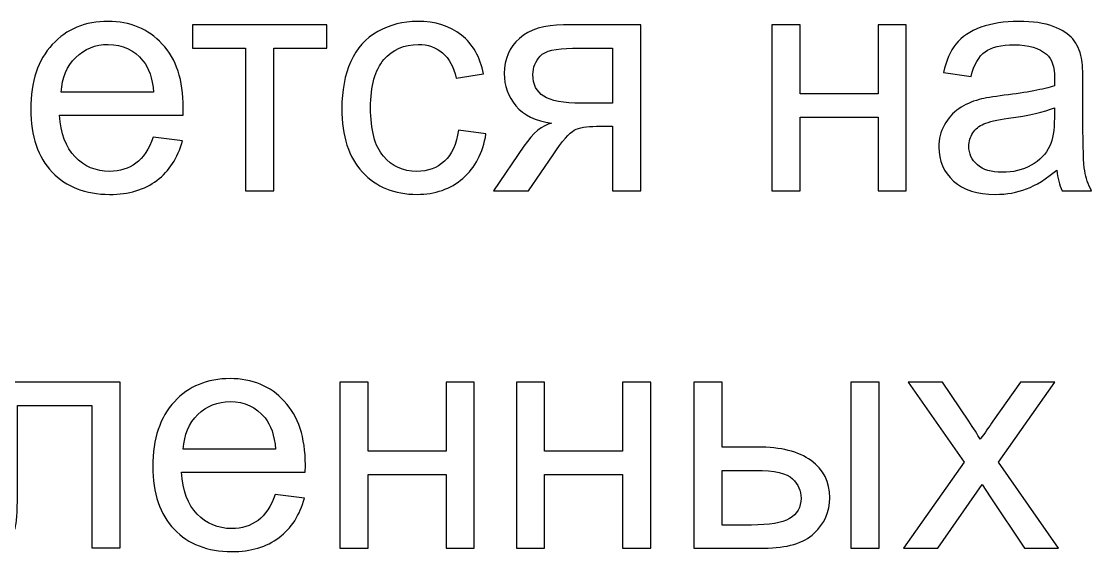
# Model space of a CAD drawing. Header units: centimetres. Extents: x 259 to 610, y 357 to 1252.
# Drawn here: x 334.53 to 346.34, y 1033.21 to 1039.06 of the extents above; entities that cross this region are included whole.
import ezdxf

# ---------------------------------------------------------------- set-up
doc = ezdxf.new("R2010")
doc.units = ezdxf.units.CM
doc.header["$MEASUREMENT"] = 0
doc.layers.add('layer 1', color=7, linetype='Continuous')

msp = doc.modelspace()

# ---------------------------------------------------------------- linework, layer by layer
at = {"layer": 'layer 1', "color": 250}
for points, knots in [([(335.98497, 1037.78604), (335.98497, 1037.78604), (336.306, 1037.7437), (336.306, 1037.7437), (336.306, 1037.7437), (336.25602, 1037.55732), (336.16254, 1037.41209), (336.02613, 1037.3092), (336.02613, 1037.3092), (335.88972, 1037.20631), (335.71569, 1037.15456), (335.50343, 1037.15456), (335.50343, 1037.15456), (335.2365, 1037.15456), (335.02483, 1037.23688), (334.86843, 1037.40151), (334.86843, 1037.40151), (334.71204, 1037.56555), (334.63384, 1037.79662), (334.63384, 1038.09354), (334.63384, 1038.09354), (334.63384, 1038.40046), (334.71262, 1038.63917), (334.87079, 1038.8085), (334.87079, 1038.8085), (335.02895, 1038.97842), (335.23415, 1039.06309), (335.48638, 1039.06309), (335.48638, 1039.06309), (335.73039, 1039.06309), (335.9297, 1038.98019), (336.08434, 1038.81379), (336.08434, 1038.81379), (336.23897, 1038.6474), (336.31658, 1038.41339), (336.31658, 1038.11177), (336.31658, 1038.11177), (336.31658, 1038.09354), (336.316, 1038.06591), (336.31482, 1038.02945), (336.31482, 1038.02945), (336.31482, 1038.02945), (334.95134, 1038.02945), (334.95134, 1038.02945), (334.95134, 1038.02945), (334.9631, 1037.82896), (335.01954, 1037.67491), (335.12185, 1037.56849), (335.12185, 1037.56849), (335.22356, 1037.46207), (335.35115, 1037.40856), (335.50343, 1037.40856), (335.50343, 1037.40856), (335.61691, 1037.40856), (335.71392, 1037.43855), (335.79389, 1037.49852), (335.79389, 1037.49852), (335.87444, 1037.55849), (335.93794, 1037.65433), (335.98497, 1037.78604)], [0, 0, 0, 0, 0.0625, 0.0625, 0.0625, 0.0625, 0.125, 0.125, 0.125, 0.125, 0.1875, 0.1875, 0.1875, 0.1875, 0.25, 0.25, 0.25, 0.25, 0.3125, 0.3125, 0.3125, 0.3125, 0.375, 0.375, 0.375, 0.375, 0.4375, 0.4375, 0.4375, 0.4375, 0.5, 0.5, 0.5, 0.5, 0.5625, 0.5625, 0.5625, 0.5625, 0.625, 0.625, 0.625, 0.625, 0.6875, 0.6875, 0.6875, 0.6875, 0.75, 0.75, 0.75, 0.75, 0.8125, 0.8125, 0.8125, 0.8125, 0.875, 0.875, 0.875, 0.875, 1, 1, 1, 1]), ([(336.4189, 1039.02428), (336.4189, 1039.02428), (337.90056, 1039.02428), (337.90056, 1039.02428), (337.90056, 1039.02428), (337.90056, 1039.02428), (337.90056, 1038.76676), (337.90056, 1038.76676), (337.90056, 1038.76676), (337.90056, 1038.76676), (337.31495, 1038.76676), (337.31495, 1038.76676), (337.31495, 1038.76676), (337.31495, 1038.76676), (337.31495, 1037.19337), (337.31495, 1037.19337), (337.31495, 1037.19337), (337.31495, 1037.19337), (337.00451, 1037.19337), (337.00451, 1037.19337), (337.00451, 1037.19337), (337.00451, 1037.19337), (337.00451, 1038.76676), (337.00451, 1038.76676), (337.00451, 1038.76676), (337.00451, 1038.76676), (336.4189, 1038.76676), (336.4189, 1038.76676), (336.4189, 1038.76676), (336.4189, 1038.76676), (336.4189, 1039.02428), (336.4189, 1039.02428)], [0, 0, 0, 0, 0.11111111, 0.11111111, 0.11111111, 0.11111111, 0.22222222, 0.22222222, 0.22222222, 0.22222222, 0.33333333, 0.33333333, 0.33333333, 0.33333333, 0.44444444, 0.44444444, 0.44444444, 0.44444444, 0.55555556, 0.55555556, 0.55555556, 0.55555556, 0.66666667, 0.66666667, 0.66666667, 0.66666667, 0.77777778, 0.77777778, 0.77777778, 0.77777778, 1, 1, 1, 1]), ([(339.35342, 1037.86365), (339.35342, 1037.86365), (339.65681, 1037.82131), (339.65681, 1037.82131), (339.65681, 1037.82131), (339.62329, 1037.61259), (339.53862, 1037.44972), (339.40163, 1037.33154), (339.40163, 1037.33154), (339.26463, 1037.21336), (339.09589, 1037.15456), (338.89657, 1037.15456), (338.89657, 1037.15456), (338.64669, 1037.15456), (338.4456, 1037.23629), (338.29391, 1037.39974), (338.29391, 1037.39974), (338.14163, 1037.5632), (338.06578, 1037.79721), (338.06578, 1038.10177), (338.06578, 1038.10177), (338.06578, 1038.29933), (338.09871, 1038.4716), (338.16397, 1038.61976), (338.16397, 1038.61976), (338.22923, 1038.76734), (338.3286, 1038.87847), (338.46265, 1038.95196), (338.46265, 1038.95196), (338.59612, 1039.02605), (338.74135, 1039.06309), (338.89892, 1039.06309), (338.89892, 1039.06309), (339.09707, 1039.06309), (339.25993, 1039.01311), (339.38575, 1038.91257), (339.38575, 1038.91257), (339.51217, 1038.81203), (339.59331, 1038.66915), (339.62858, 1038.48453), (339.62858, 1038.48453), (339.62858, 1038.48453), (339.32872, 1038.43867), (339.32872, 1038.43867), (339.32872, 1038.43867), (339.29991, 1038.56156), (339.24935, 1038.65387), (339.17585, 1038.71619), (339.17585, 1038.71619), (339.10295, 1038.77793), (339.01475, 1038.80909), (338.91127, 1038.80909), (338.91127, 1038.80909), (338.75487, 1038.80909), (338.62787, 1038.75323), (338.52968, 1038.64152), (338.52968, 1038.64152), (338.43208, 1038.52922), (338.38328, 1038.35283), (338.38328, 1038.11059), (338.38328, 1038.11059), (338.38328, 1037.86482), (338.43032, 1037.68667), (338.52439, 1037.57555), (338.52439, 1037.57555), (338.61905, 1037.46442), (338.74194, 1037.40856), (338.89304, 1037.40856), (338.89304, 1037.40856), (339.01534, 1037.40856), (339.11706, 1037.44561), (339.19819, 1037.52028), (339.19819, 1037.52028), (339.27992, 1037.59436), (339.33166, 1037.70901), (339.35342, 1037.86365)], [0, 0, 0, 0, 0.05, 0.05, 0.05, 0.05, 0.1, 0.1, 0.1, 0.1, 0.15, 0.15, 0.15, 0.15, 0.2, 0.2, 0.2, 0.2, 0.25, 0.25, 0.25, 0.25, 0.3, 0.3, 0.3, 0.3, 0.35, 0.35, 0.35, 0.35, 0.4, 0.4, 0.4, 0.4, 0.45, 0.45, 0.45, 0.45, 0.5, 0.5, 0.5, 0.5, 0.55, 0.55, 0.55, 0.55, 0.6, 0.6, 0.6, 0.6, 0.65, 0.65, 0.65, 0.65, 0.7, 0.7, 0.7, 0.7, 0.75, 0.75, 0.75, 0.75, 0.8, 0.8, 0.8, 0.8, 0.85, 0.85, 0.85, 0.85, 0.9, 0.9, 0.9, 0.9, 1, 1, 1, 1]), ([(341.36424, 1039.02428), (341.36424, 1039.02428), (341.36424, 1037.19337), (341.36424, 1037.19337), (341.36424, 1037.19337), (341.36424, 1037.19337), (341.0538, 1037.19337), (341.0538, 1037.19337), (341.0538, 1037.19337), (341.0538, 1037.19337), (341.0538, 1037.90598), (341.0538, 1037.90598), (341.0538, 1037.90598), (341.0538, 1037.90598), (340.87506, 1037.90598), (340.87506, 1037.90598), (340.87506, 1037.90598), (340.76628, 1037.90598), (340.68515, 1037.89187), (340.63164, 1037.86306), (340.63164, 1037.86306), (340.57814, 1037.83425), (340.49994, 1037.74429), (340.39704, 1037.59201), (340.39704, 1037.59201), (340.39704, 1037.59201), (340.12423, 1037.19337), (340.12423, 1037.19337), (340.12423, 1037.19337), (340.12423, 1037.19337), (339.7397, 1037.19337), (339.7397, 1037.19337), (339.7397, 1037.19337), (339.7397, 1037.19337), (340.07484, 1037.68491), (340.07484, 1037.68491), (340.07484, 1037.68491), (340.17715, 1037.83542), (340.27945, 1037.92009), (340.38117, 1037.93949), (340.38117, 1037.93949), (340.20419, 1037.9636), (340.07249, 1038.02769), (339.98665, 1038.13117), (339.98665, 1038.13117), (339.9008, 1038.23465), (339.85788, 1038.35401), (339.85788, 1038.48865), (339.85788, 1038.48865), (339.85788, 1038.64799), (339.91374, 1038.77675), (340.02604, 1038.87553), (340.02604, 1038.87553), (340.13834, 1038.97489), (340.30121, 1039.02428), (340.51405, 1039.02428), (340.51405, 1039.02428), (340.51405, 1039.02428), (341.36424, 1039.02428), (341.36424, 1039.02428)], [0, 0, 0, 0, 0.0625, 0.0625, 0.0625, 0.0625, 0.125, 0.125, 0.125, 0.125, 0.1875, 0.1875, 0.1875, 0.1875, 0.25, 0.25, 0.25, 0.25, 0.3125, 0.3125, 0.3125, 0.3125, 0.375, 0.375, 0.375, 0.375, 0.4375, 0.4375, 0.4375, 0.4375, 0.5, 0.5, 0.5, 0.5, 0.5625, 0.5625, 0.5625, 0.5625, 0.625, 0.625, 0.625, 0.625, 0.6875, 0.6875, 0.6875, 0.6875, 0.75, 0.75, 0.75, 0.75, 0.8125, 0.8125, 0.8125, 0.8125, 0.875, 0.875, 0.875, 0.875, 1, 1, 1, 1]), ([(342.8118, 1039.02428), (342.8118, 1039.02428), (343.12225, 1039.02428), (343.12225, 1039.02428), (343.12225, 1039.02428), (343.12225, 1039.02428), (343.12225, 1038.26228), (343.12225, 1038.26228), (343.12225, 1038.26228), (343.12225, 1038.26228), (343.98302, 1038.26228), (343.98302, 1038.26228), (343.98302, 1038.26228), (343.98302, 1038.26228), (343.98302, 1039.02428), (343.98302, 1039.02428), (343.98302, 1039.02428), (343.98302, 1039.02428), (344.29347, 1039.02428), (344.29347, 1039.02428), (344.29347, 1039.02428), (344.29347, 1039.02428), (344.29347, 1037.19337), (344.29347, 1037.19337), (344.29347, 1037.19337), (344.29347, 1037.19337), (343.98302, 1037.19337), (343.98302, 1037.19337), (343.98302, 1037.19337), (343.98302, 1037.19337), (343.98302, 1038.00476), (343.98302, 1038.00476), (343.98302, 1038.00476), (343.98302, 1038.00476), (343.12225, 1038.00476), (343.12225, 1038.00476), (343.12225, 1038.00476), (343.12225, 1038.00476), (343.12225, 1037.19337), (343.12225, 1037.19337), (343.12225, 1037.19337), (343.12225, 1037.19337), (342.8118, 1037.19337), (342.8118, 1037.19337), (342.8118, 1037.19337), (342.8118, 1037.19337), (342.8118, 1039.02428), (342.8118, 1039.02428)], [0, 0, 0, 0, 0.07692308, 0.07692308, 0.07692308, 0.07692308, 0.15384615, 0.15384615, 0.15384615, 0.15384615, 0.23076923, 0.23076923, 0.23076923, 0.23076923, 0.30769231, 0.30769231, 0.30769231, 0.30769231, 0.38461538, 0.38461538, 0.38461538, 0.38461538, 0.46153846, 0.46153846, 0.46153846, 0.46153846, 0.53846154, 0.53846154, 0.53846154, 0.53846154, 0.61538462, 0.61538462, 0.61538462, 0.61538462, 0.69230769, 0.69230769, 0.69230769, 0.69230769, 0.76923077, 0.76923077, 0.76923077, 0.76923077, 0.84615385, 0.84615385, 0.84615385, 0.84615385, 1, 1, 1, 1]), ([(345.95564, 1037.42268), (345.8404, 1037.32449), (345.72927, 1037.25569), (345.62285, 1037.21512), (345.62285, 1037.21512), (345.51643, 1037.17456), (345.40236, 1037.15456), (345.28007, 1037.15456), (345.28007, 1037.15456), (345.07899, 1037.15456), (344.92435, 1037.20337), (344.81617, 1037.30155), (344.81617, 1037.30155), (344.70798, 1037.39916), (344.65389, 1037.52439), (344.65389, 1037.67667), (344.65389, 1037.67667), (344.65389, 1037.76604), (344.67447, 1037.84777), (344.71504, 1037.92185), (344.71504, 1037.92185), (344.7562, 1037.99594), (344.8097, 1038.05473), (344.87555, 1038.09942), (344.87555, 1038.09942), (344.94199, 1038.1441), (345.01607, 1038.17821), (345.09898, 1038.20114), (345.09898, 1038.20114), (345.16012, 1038.21701), (345.25243, 1038.2323), (345.37532, 1038.24759), (345.37532, 1038.24759), (345.62579, 1038.27698), (345.811, 1038.31285), (345.92918, 1038.35401), (345.92918, 1038.35401), (345.93035, 1038.39634), (345.93094, 1038.42339), (345.93094, 1038.43456), (345.93094, 1038.43456), (345.93094, 1038.56038), (345.90154, 1038.64916), (345.84275, 1038.7009), (345.84275, 1038.7009), (345.76337, 1038.77087), (345.64519, 1038.80556), (345.4888, 1038.80556), (345.4888, 1038.80556), (345.34239, 1038.80556), (345.23421, 1038.77969), (345.16483, 1038.72854), (345.16483, 1038.72854), (345.09486, 1038.67739), (345.04371, 1038.58684), (345.01019, 1038.45631), (345.01019, 1038.45631), (345.01019, 1038.45631), (344.70681, 1038.49864), (344.70681, 1038.49864), (344.70681, 1038.49864), (344.73444, 1038.62858), (344.77971, 1038.73383), (344.84321, 1038.81379), (344.84321, 1038.81379), (344.90671, 1038.89376), (344.99844, 1038.9549), (345.11838, 1038.99841), (345.11838, 1038.99841), (345.23774, 1039.04133), (345.37708, 1039.06309), (345.53466, 1039.06309), (345.53466, 1039.06309), (345.69105, 1039.06309), (345.81864, 1039.04486), (345.91683, 1039.00782), (345.91683, 1039.00782), (346.01443, 1038.97078), (346.08675, 1038.92492), (346.13261, 1038.86906), (346.13261, 1038.86906), (346.17847, 1038.8132), (346.21081, 1038.74265), (346.22963, 1038.65739), (346.22963, 1038.65739), (346.23962, 1038.60448), (346.24491, 1038.50923), (346.24491, 1038.37223), (346.24491, 1038.37223), (346.24491, 1038.37223), (346.24491, 1037.96066), (346.24491, 1037.96066), (346.24491, 1037.96066), (346.24491, 1037.67315), (346.25138, 1037.49147), (346.26432, 1037.41444), (346.26432, 1037.41444), (346.27666, 1037.33742), (346.30253, 1037.26393), (346.34016, 1037.19337), (346.34016, 1037.19337), (346.34016, 1037.19337), (346.01561, 1037.19337), (346.01561, 1037.19337), (346.01561, 1037.19337), (345.98445, 1037.25863), (345.96446, 1037.33507), (345.95564, 1037.42268)], [0, 0, 0, 0, 0.03571429, 0.03571429, 0.03571429, 0.03571429, 0.07142857, 0.07142857, 0.07142857, 0.07142857, 0.10714286, 0.10714286, 0.10714286, 0.10714286, 0.14285714, 0.14285714, 0.14285714, 0.14285714, 0.17857143, 0.17857143, 0.17857143, 0.17857143, 0.21428571, 0.21428571, 0.21428571, 0.21428571, 0.25, 0.25, 0.25, 0.25, 0.28571429, 0.28571429, 0.28571429, 0.28571429, 0.32142857, 0.32142857, 0.32142857, 0.32142857, 0.35714286, 0.35714286, 0.35714286, 0.35714286, 0.39285714, 0.39285714, 0.39285714, 0.39285714, 0.42857143, 0.42857143, 0.42857143, 0.42857143, 0.46428571, 0.46428571, 0.46428571, 0.46428571, 0.5, 0.5, 0.5, 0.5, 0.53571429, 0.53571429, 0.53571429, 0.53571429, 0.57142857, 0.57142857, 0.57142857, 0.57142857, 0.60714286, 0.60714286, 0.60714286, 0.60714286, 0.64285714, 0.64285714, 0.64285714, 0.64285714, 0.67857143, 0.67857143, 0.67857143, 0.67857143, 0.71428571, 0.71428571, 0.71428571, 0.71428571, 0.75, 0.75, 0.75, 0.75, 0.78571429, 0.78571429, 0.78571429, 0.78571429, 0.82142857, 0.82142857, 0.82142857, 0.82142857, 0.85714286, 0.85714286, 0.85714286, 0.85714286, 0.89285714, 0.89285714, 0.89285714, 0.89285714, 0.92857143, 0.92857143, 0.92857143, 0.92857143, 1, 1, 1, 1]), ([(334.96898, 1038.28345), (334.96898, 1038.28345), (335.9885, 1038.28345), (335.9885, 1038.28345), (335.9885, 1038.28345), (335.97498, 1038.4375), (335.93558, 1038.55274), (335.8715, 1038.62976), (335.8715, 1038.62976), (335.77331, 1038.74912), (335.64513, 1038.80909), (335.48815, 1038.80909), (335.48815, 1038.80909), (335.34586, 1038.80909), (335.2265, 1038.76146), (335.12949, 1038.66621), (335.12949, 1038.66621), (335.03306, 1038.57096), (334.97956, 1038.44338), (334.96898, 1038.28345)], [0, 0, 0, 0, 0.16666667, 0.16666667, 0.16666667, 0.16666667, 0.33333333, 0.33333333, 0.33333333, 0.33333333, 0.5, 0.5, 0.5, 0.5, 0.66666667, 0.66666667, 0.66666667, 0.66666667, 1, 1, 1, 1]), ([(341.0538, 1038.76676), (341.0538, 1038.76676), (340.61283, 1038.76676), (340.61283, 1038.76676), (340.61283, 1038.76676), (340.42821, 1038.76676), (340.30885, 1038.73795), (340.25535, 1038.68033), (340.25535, 1038.68033), (340.20184, 1038.6227), (340.17538, 1038.55509), (340.17538, 1038.47807), (340.17538, 1038.47807), (340.17538, 1038.36871), (340.21478, 1038.28815), (340.29356, 1038.237), (340.29356, 1038.237), (340.37176, 1038.18585), (340.51111, 1038.15998), (340.71102, 1038.15998), (340.71102, 1038.15998), (340.71102, 1038.15998), (341.0538, 1038.15998), (341.0538, 1038.15998), (341.0538, 1038.15998), (341.0538, 1038.15998), (341.0538, 1038.76676), (341.0538, 1038.76676)], [0, 0, 0, 0, 0.125, 0.125, 0.125, 0.125, 0.25, 0.25, 0.25, 0.25, 0.375, 0.375, 0.375, 0.375, 0.5, 0.5, 0.5, 0.5, 0.625, 0.625, 0.625, 0.625, 0.75, 0.75, 0.75, 0.75, 1, 1, 1, 1]), ([(345.93094, 1038.11059), (345.81805, 1038.06473), (345.64872, 1038.02592), (345.42294, 1037.99417), (345.42294, 1037.99417), (345.29477, 1037.97595), (345.20422, 1037.95537), (345.15131, 1037.93244), (345.15131, 1037.93244), (345.09839, 1037.90951), (345.05782, 1037.87599), (345.02901, 1037.83248), (345.02901, 1037.83248), (345.0002, 1037.78839), (344.9855, 1037.73959), (344.9855, 1037.68549), (344.9855, 1037.68549), (344.9855, 1037.60377), (345.01666, 1037.53498), (345.07957, 1037.4803), (345.07957, 1037.4803), (345.14249, 1037.42561), (345.23421, 1037.39798), (345.35474, 1037.39798), (345.35474, 1037.39798), (345.4741, 1037.39798), (345.58052, 1037.42385), (345.674, 1037.47618), (345.674, 1037.47618), (345.7669, 1037.52792), (345.83569, 1037.59906), (345.8792, 1037.68902), (345.8792, 1037.68902), (345.91272, 1037.75899), (345.92918, 1037.86188), (345.92918, 1037.9977), (345.92918, 1037.9977), (345.92918, 1037.9977), (345.93094, 1038.11059), (345.93094, 1038.11059)], [0, 0, 0, 0, 0.09090909, 0.09090909, 0.09090909, 0.09090909, 0.18181818, 0.18181818, 0.18181818, 0.18181818, 0.27272727, 0.27272727, 0.27272727, 0.27272727, 0.36363636, 0.36363636, 0.36363636, 0.36363636, 0.45454545, 0.45454545, 0.45454545, 0.45454545, 0.54545455, 0.54545455, 0.54545455, 0.54545455, 0.63636364, 0.63636364, 0.63636364, 0.63636364, 0.72727273, 0.72727273, 0.72727273, 0.72727273, 0.81818182, 0.81818182, 0.81818182, 0.81818182, 1, 1, 1, 1]), ([(334.17641, 1035.08317), (334.17641, 1035.08317), (335.61926, 1035.08317), (335.61926, 1035.08317), (335.61926, 1035.08317), (335.61926, 1035.08317), (335.61926, 1033.25402), (335.61926, 1033.25402), (335.61926, 1033.25402), (335.61926, 1033.25402), (335.30882, 1033.25402), (335.30882, 1033.25402), (335.30882, 1033.25402), (335.30882, 1033.25402), (335.30882, 1034.82565), (335.30882, 1034.82565), (335.30882, 1034.82565), (335.30882, 1034.82565), (334.48685, 1034.82565), (334.48685, 1034.82565), (334.48685, 1034.82565), (334.48685, 1034.82565), (334.48685, 1033.91489), (334.48685, 1033.91489), (334.48685, 1033.91489), (334.48685, 1033.70264), (334.4798, 1033.5627), (334.46627, 1033.4945), (334.46627, 1033.4945), (334.45216, 1033.42688), (334.41453, 1033.36809), (334.3528, 1033.31752), (334.3528, 1033.31752), (334.29047, 1033.26696), (334.2011, 1033.24168), (334.0841, 1033.24168), (334.0841, 1033.24168), (334.01178, 1033.24168), (333.92829, 1033.24638), (333.83421, 1033.2552), (333.83421, 1033.2552), (333.83421, 1033.2552), (333.83421, 1033.51331), (333.83421, 1033.51331), (333.83421, 1033.51331), (333.83421, 1033.51331), (333.97003, 1033.51331), (333.97003, 1033.51331), (333.97003, 1033.51331), (334.03412, 1033.51331), (334.07998, 1033.51978), (334.10762, 1033.53331), (334.10762, 1033.53331), (334.13525, 1033.54624), (334.15348, 1033.56741), (334.16288, 1033.59622), (334.16288, 1033.59622), (334.1717, 1033.62503), (334.17641, 1033.71851), (334.17641, 1033.87668), (334.17641, 1033.87668), (334.17641, 1033.87668), (334.17641, 1035.08317), (334.17641, 1035.08317)], [0, 0, 0, 0, 0.05882353, 0.05882353, 0.05882353, 0.05882353, 0.11764706, 0.11764706, 0.11764706, 0.11764706, 0.17647059, 0.17647059, 0.17647059, 0.17647059, 0.23529412, 0.23529412, 0.23529412, 0.23529412, 0.29411765, 0.29411765, 0.29411765, 0.29411765, 0.35294118, 0.35294118, 0.35294118, 0.35294118, 0.41176471, 0.41176471, 0.41176471, 0.41176471, 0.47058824, 0.47058824, 0.47058824, 0.47058824, 0.52941176, 0.52941176, 0.52941176, 0.52941176, 0.58823529, 0.58823529, 0.58823529, 0.58823529, 0.64705882, 0.64705882, 0.64705882, 0.64705882, 0.70588235, 0.70588235, 0.70588235, 0.70588235, 0.76470588, 0.76470588, 0.76470588, 0.76470588, 0.82352941, 0.82352941, 0.82352941, 0.82352941, 0.88235294, 0.88235294, 0.88235294, 0.88235294, 1, 1, 1, 1]), ([(337.33199, 1033.84493), (337.33199, 1033.84493), (337.65302, 1033.80259), (337.65302, 1033.80259), (337.65302, 1033.80259), (337.60304, 1033.61621), (337.50956, 1033.47098), (337.37315, 1033.36809), (337.37315, 1033.36809), (337.23674, 1033.2652), (337.06271, 1033.21345), (336.85045, 1033.21345), (336.85045, 1033.21345), (336.58352, 1033.21345), (336.37185, 1033.29577), (336.21545, 1033.4604), (336.21545, 1033.4604), (336.05906, 1033.62444), (335.98086, 1033.85551), (335.98086, 1034.15243), (335.98086, 1034.15243), (335.98086, 1034.45935), (336.05964, 1034.69806), (336.21781, 1034.86739), (336.21781, 1034.86739), (336.37597, 1035.03731), (336.58117, 1035.12198), (336.8334, 1035.12198), (336.8334, 1035.12198), (337.07741, 1035.12198), (337.27672, 1035.03908), (337.43136, 1034.87268), (337.43136, 1034.87268), (337.58599, 1034.70629), (337.6636, 1034.47228), (337.6636, 1034.17066), (337.6636, 1034.17066), (337.6636, 1034.15243), (337.66302, 1034.1248), (337.66184, 1034.08834), (337.66184, 1034.08834), (337.66184, 1034.08834), (336.29836, 1034.08834), (336.29836, 1034.08834), (336.29836, 1034.08834), (336.31012, 1033.88785), (336.36656, 1033.7338), (336.46887, 1033.62738), (336.46887, 1033.62738), (336.57058, 1033.52096), (336.69817, 1033.46745), (336.85045, 1033.46745), (336.85045, 1033.46745), (336.96393, 1033.46745), (337.06094, 1033.49744), (337.14091, 1033.55741), (337.14091, 1033.55741), (337.22146, 1033.61738), (337.28496, 1033.71322), (337.33199, 1033.84493)], [0, 0, 0, 0, 0.0625, 0.0625, 0.0625, 0.0625, 0.125, 0.125, 0.125, 0.125, 0.1875, 0.1875, 0.1875, 0.1875, 0.25, 0.25, 0.25, 0.25, 0.3125, 0.3125, 0.3125, 0.3125, 0.375, 0.375, 0.375, 0.375, 0.4375, 0.4375, 0.4375, 0.4375, 0.5, 0.5, 0.5, 0.5, 0.5625, 0.5625, 0.5625, 0.5625, 0.625, 0.625, 0.625, 0.625, 0.6875, 0.6875, 0.6875, 0.6875, 0.75, 0.75, 0.75, 0.75, 0.8125, 0.8125, 0.8125, 0.8125, 0.875, 0.875, 0.875, 0.875, 1, 1, 1, 1]), ([(338.04519, 1035.08317), (338.04519, 1035.08317), (338.35564, 1035.08317), (338.35564, 1035.08317), (338.35564, 1035.08317), (338.35564, 1035.08317), (338.35564, 1034.32117), (338.35564, 1034.32117), (338.35564, 1034.32117), (338.35564, 1034.32117), (339.21641, 1034.32117), (339.21641, 1034.32117), (339.21641, 1034.32117), (339.21641, 1034.32117), (339.21641, 1035.08317), (339.21641, 1035.08317), (339.21641, 1035.08317), (339.21641, 1035.08317), (339.52686, 1035.08317), (339.52686, 1035.08317), (339.52686, 1035.08317), (339.52686, 1035.08317), (339.52686, 1033.25226), (339.52686, 1033.25226), (339.52686, 1033.25226), (339.52686, 1033.25226), (339.21641, 1033.25226), (339.21641, 1033.25226), (339.21641, 1033.25226), (339.21641, 1033.25226), (339.21641, 1034.06365), (339.21641, 1034.06365), (339.21641, 1034.06365), (339.21641, 1034.06365), (338.35564, 1034.06365), (338.35564, 1034.06365), (338.35564, 1034.06365), (338.35564, 1034.06365), (338.35564, 1033.25226), (338.35564, 1033.25226), (338.35564, 1033.25226), (338.35564, 1033.25226), (338.04519, 1033.25226), (338.04519, 1033.25226), (338.04519, 1033.25226), (338.04519, 1033.25226), (338.04519, 1035.08317), (338.04519, 1035.08317)], [0, 0, 0, 0, 0.07692308, 0.07692308, 0.07692308, 0.07692308, 0.15384615, 0.15384615, 0.15384615, 0.15384615, 0.23076923, 0.23076923, 0.23076923, 0.23076923, 0.30769231, 0.30769231, 0.30769231, 0.30769231, 0.38461538, 0.38461538, 0.38461538, 0.38461538, 0.46153846, 0.46153846, 0.46153846, 0.46153846, 0.53846154, 0.53846154, 0.53846154, 0.53846154, 0.61538462, 0.61538462, 0.61538462, 0.61538462, 0.69230769, 0.69230769, 0.69230769, 0.69230769, 0.76923077, 0.76923077, 0.76923077, 0.76923077, 0.84615385, 0.84615385, 0.84615385, 0.84615385, 1, 1, 1, 1]), ([(339.99311, 1035.08317), (339.99311, 1035.08317), (340.30356, 1035.08317), (340.30356, 1035.08317), (340.30356, 1035.08317), (340.30356, 1035.08317), (340.30356, 1034.32117), (340.30356, 1034.32117), (340.30356, 1034.32117), (340.30356, 1034.32117), (341.16433, 1034.32117), (341.16433, 1034.32117), (341.16433, 1034.32117), (341.16433, 1034.32117), (341.16433, 1035.08317), (341.16433, 1035.08317), (341.16433, 1035.08317), (341.16433, 1035.08317), (341.47478, 1035.08317), (341.47478, 1035.08317), (341.47478, 1035.08317), (341.47478, 1035.08317), (341.47478, 1033.25226), (341.47478, 1033.25226), (341.47478, 1033.25226), (341.47478, 1033.25226), (341.16433, 1033.25226), (341.16433, 1033.25226), (341.16433, 1033.25226), (341.16433, 1033.25226), (341.16433, 1034.06365), (341.16433, 1034.06365), (341.16433, 1034.06365), (341.16433, 1034.06365), (340.30356, 1034.06365), (340.30356, 1034.06365), (340.30356, 1034.06365), (340.30356, 1034.06365), (340.30356, 1033.25226), (340.30356, 1033.25226), (340.30356, 1033.25226), (340.30356, 1033.25226), (339.99311, 1033.25226), (339.99311, 1033.25226), (339.99311, 1033.25226), (339.99311, 1033.25226), (339.99311, 1035.08317), (339.99311, 1035.08317)], [0, 0, 0, 0, 0.07692308, 0.07692308, 0.07692308, 0.07692308, 0.15384615, 0.15384615, 0.15384615, 0.15384615, 0.23076923, 0.23076923, 0.23076923, 0.23076923, 0.30769231, 0.30769231, 0.30769231, 0.30769231, 0.38461538, 0.38461538, 0.38461538, 0.38461538, 0.46153846, 0.46153846, 0.46153846, 0.46153846, 0.53846154, 0.53846154, 0.53846154, 0.53846154, 0.61538462, 0.61538462, 0.61538462, 0.61538462, 0.69230769, 0.69230769, 0.69230769, 0.69230769, 0.76923077, 0.76923077, 0.76923077, 0.76923077, 0.84615385, 0.84615385, 0.84615385, 0.84615385, 1, 1, 1, 1]), ([(341.95162, 1035.08317), (341.95162, 1035.08317), (342.26206, 1035.08317), (342.26206, 1035.08317), (342.26206, 1035.08317), (342.26206, 1035.08317), (342.26206, 1034.36704), (342.26206, 1034.36704), (342.26206, 1034.36704), (342.26206, 1034.36704), (342.65364, 1034.36704), (342.65364, 1034.36704), (342.65364, 1034.36704), (342.90941, 1034.36704), (343.10578, 1034.31765), (343.24396, 1034.21828), (343.24396, 1034.21828), (343.38213, 1034.11892), (343.45092, 1033.98192), (343.45092, 1033.8073), (343.45092, 1033.8073), (343.45092, 1033.65443), (343.3933, 1033.5239), (343.27806, 1033.41513), (343.27806, 1033.41513), (343.16282, 1033.30635), (342.97879, 1033.25226), (342.72537, 1033.25226), (342.72537, 1033.25226), (342.72537, 1033.25226), (341.95162, 1033.25226), (341.95162, 1033.25226), (341.95162, 1033.25226), (341.95162, 1033.25226), (341.95162, 1035.08317), (341.95162, 1035.08317)], [0, 0, 0, 0, 0.1, 0.1, 0.1, 0.1, 0.2, 0.2, 0.2, 0.2, 0.3, 0.3, 0.3, 0.3, 0.4, 0.4, 0.4, 0.4, 0.5, 0.5, 0.5, 0.5, 0.6, 0.6, 0.6, 0.6, 0.7, 0.7, 0.7, 0.7, 0.8, 0.8, 0.8, 0.8, 1, 1, 1, 1]), ([(343.68375, 1035.08317), (343.68375, 1035.08317), (343.99419, 1035.08317), (343.99419, 1035.08317), (343.99419, 1035.08317), (343.99419, 1035.08317), (343.99419, 1033.25226), (343.99419, 1033.25226), (343.99419, 1033.25226), (343.99419, 1033.25226), (343.68375, 1033.25226), (343.68375, 1033.25226), (343.68375, 1033.25226), (343.68375, 1033.25226), (343.68375, 1035.08317), (343.68375, 1035.08317)], [0, 0, 0, 0, 0.2, 0.2, 0.2, 0.2, 0.4, 0.4, 0.4, 0.4, 0.6, 0.6, 0.6, 0.6, 1, 1, 1, 1]), ([(344.26525, 1033.25226), (344.26525, 1033.25226), (344.93376, 1034.20064), (344.93376, 1034.20064), (344.93376, 1034.20064), (344.93376, 1034.20064), (344.31464, 1035.08317), (344.31464, 1035.08317), (344.31464, 1035.08317), (344.31464, 1035.08317), (344.69622, 1035.08317), (344.69622, 1035.08317), (344.69622, 1035.08317), (344.69622, 1035.08317), (344.9855, 1034.65102), (344.9855, 1034.65102), (344.9855, 1034.65102), (345.039, 1034.56988), (345.08134, 1034.50403), (345.11132, 1034.45229), (345.11132, 1034.45229), (345.16365, 1034.52578), (345.2101, 1034.59222), (345.25185, 1034.65161), (345.25185, 1034.65161), (345.25185, 1034.65161), (345.55641, 1035.08317), (345.55641, 1035.08317), (345.55641, 1035.08317), (345.55641, 1035.08317), (345.93565, 1035.08317), (345.93565, 1035.08317), (345.93565, 1035.08317), (345.93565, 1035.08317), (345.31299, 1034.20064), (345.31299, 1034.20064), (345.31299, 1034.20064), (345.31299, 1034.20064), (345.97622, 1033.25226), (345.97622, 1033.25226), (345.97622, 1033.25226), (345.97622, 1033.25226), (345.59874, 1033.25226), (345.59874, 1033.25226), (345.59874, 1033.25226), (345.59874, 1033.25226), (345.2201, 1033.8167), (345.2201, 1033.8167), (345.2201, 1033.8167), (345.2201, 1033.8167), (345.13367, 1033.95252), (345.13367, 1033.95252), (345.13367, 1033.95252), (345.13367, 1033.95252), (344.64448, 1033.25226), (344.64448, 1033.25226), (344.64448, 1033.25226), (344.64448, 1033.25226), (344.26525, 1033.25226), (344.26525, 1033.25226)], [0, 0, 0, 0, 0.0625, 0.0625, 0.0625, 0.0625, 0.125, 0.125, 0.125, 0.125, 0.1875, 0.1875, 0.1875, 0.1875, 0.25, 0.25, 0.25, 0.25, 0.3125, 0.3125, 0.3125, 0.3125, 0.375, 0.375, 0.375, 0.375, 0.4375, 0.4375, 0.4375, 0.4375, 0.5, 0.5, 0.5, 0.5, 0.5625, 0.5625, 0.5625, 0.5625, 0.625, 0.625, 0.625, 0.625, 0.6875, 0.6875, 0.6875, 0.6875, 0.75, 0.75, 0.75, 0.75, 0.8125, 0.8125, 0.8125, 0.8125, 0.875, 0.875, 0.875, 0.875, 1, 1, 1, 1]), ([(336.316, 1034.34234), (336.316, 1034.34234), (337.33552, 1034.34234), (337.33552, 1034.34234), (337.33552, 1034.34234), (337.322, 1034.49639), (337.2826, 1034.61163), (337.21852, 1034.68865), (337.21852, 1034.68865), (337.12033, 1034.80801), (336.99215, 1034.86798), (336.83517, 1034.86798), (336.83517, 1034.86798), (336.69288, 1034.86798), (336.57352, 1034.82035), (336.47651, 1034.7251), (336.47651, 1034.7251), (336.38008, 1034.62985), (336.32658, 1034.50227), (336.316, 1034.34234)], [0, 0, 0, 0, 0.16666667, 0.16666667, 0.16666667, 0.16666667, 0.33333333, 0.33333333, 0.33333333, 0.33333333, 0.5, 0.5, 0.5, 0.5, 0.66666667, 0.66666667, 0.66666667, 0.66666667, 1, 1, 1, 1]), ([(342.26206, 1033.50626), (342.26206, 1033.50626), (342.58779, 1033.50626), (342.58779, 1033.50626), (342.58779, 1033.50626), (342.78358, 1033.50626), (342.9241, 1033.53037), (343.0076, 1033.57858), (343.0076, 1033.57858), (343.09167, 1033.62679), (343.13342, 1033.70205), (343.13342, 1033.80436), (343.13342, 1033.80436), (343.13342, 1033.88373), (343.10226, 1033.95429), (343.04052, 1034.01661), (343.04052, 1034.01661), (342.9782, 1034.07835), (342.8412, 1034.10951), (342.62895, 1034.10951), (342.62895, 1034.10951), (342.62895, 1034.10951), (342.26206, 1034.10951), (342.26206, 1034.10951), (342.26206, 1034.10951), (342.26206, 1034.10951), (342.26206, 1033.50626), (342.26206, 1033.50626)], [0, 0, 0, 0, 0.125, 0.125, 0.125, 0.125, 0.25, 0.25, 0.25, 0.25, 0.375, 0.375, 0.375, 0.375, 0.5, 0.5, 0.5, 0.5, 0.625, 0.625, 0.625, 0.625, 0.75, 0.75, 0.75, 0.75, 1, 1, 1, 1])]:
    msp.add_open_spline(points, degree=3, knots=knots, dxfattribs=at)

doc.saveas('drawing.dxf')
